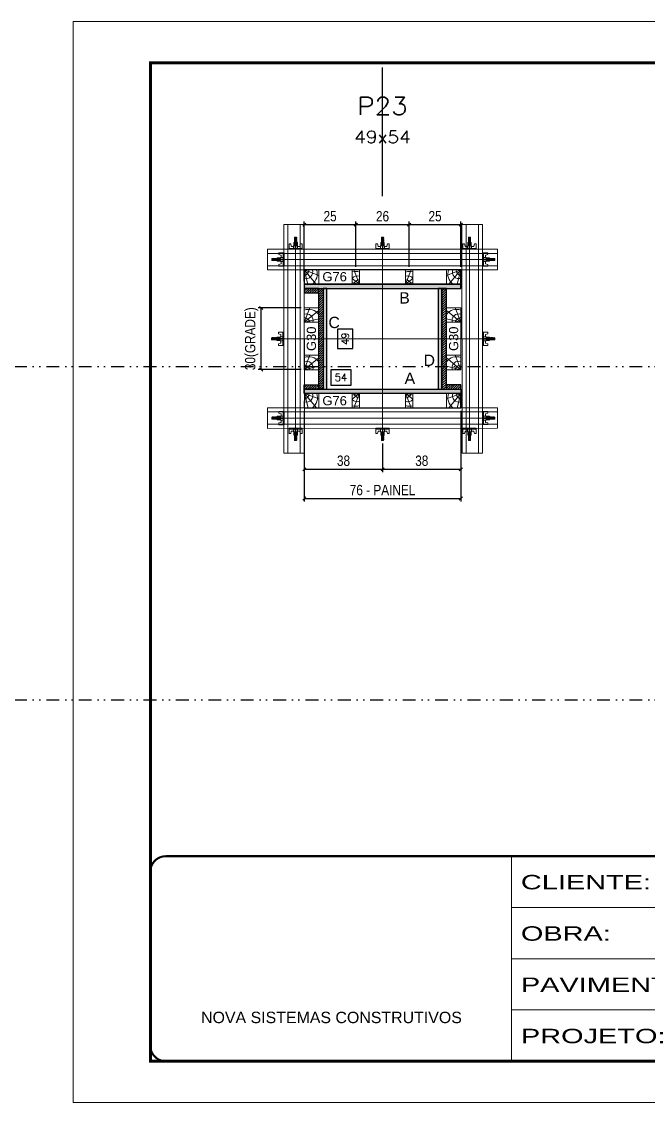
# Model space of a CAD drawing. Extents: x 13770 to 23315, y 867 to 16997.
# Drawn here: x 17519 to 18128, y 8907 to 9957 of the extents above; entities that cross this region are included whole.
import ezdxf
from ezdxf.enums import TextEntityAlignment as Align

# ---------------------------------------------------------------- set-up
doc = ezdxf.new("R2010")
doc.units = 0
for name, pattern in [('CONTINUO', [0]), ('DASHED', [0.75, 0.5, -0.25]), ('DIVIDE2', [0.625, 0.25, -0.125, 0, -0.125, 0, -0.125]), ('HIDDEN', [0.375, 0.25, -0.125])]:
    doc.linetypes.add(name, pattern=pattern)
for name, color, linetype in [('CHAPA', 1, 'Continuous'), ('COTA', 241, 'Continuous'), ('MEIO_PONT', 93, 'Continuous'), ('Nível', 160, 'Continuous'), ('SARRAFO', 251, 'Continuous'), ('Texto de Titulo', 7, 'Continuous'), ('Texto Qtd Sarr', 242, 'Continuous'), ('TEXTO_GERAL', 7, 'Continuous')]:
    doc.layers.add(name, color=color, linetype=linetype)
for name, color, linetype, lineweight in [('Folhas', 255, 'Continuous', 9), ('Hachura', 251, 'Continuous', 9), ('Madeira', 126, 'Continuous', 18), ('Perfil Metálico', 224, 'Continuous', 18), ('SARRAFO DE PRESSAO', 251, 'DASHED', 9), ('Texto Seção', 7, 'Continuous', 15)]:
    doc.layers.add(name, color=color, linetype=linetype, lineweight=lineweight)
doc.styles.add('ARIAL', font='arial.ttf')
doc.styles.add('COTA TECNICA 2X', font='techl___.ttf', dxfattribs={"height": 10})
doc.styles.add('ROMANS', font='romans.shx')
doc.styles.add('SANSSERIF', font='sas_____.pfb')
doc.styles.add('Tecnologia', font='')
doc.styles.get('Tecnologia').set_extended_font_data('Forgotten Futurist')
doc.dimstyles.new('SECAO PILAR', dxfattribs={"dimtxt": 10, "dimasz": 3, "dimexe": 3, "dimexo": 3, "dimgap": 3, "dimtad": 1, "dimdec": 1, "dimlfac": 0.5, "dimzin": 12, "dimdsep": 46, "dimtxsty": 'COTA TECNICA 2X', "dimblk1": 'OBLIQUE', "dimblk2": 'OBLIQUE', "dimsah": 1, "dimcen": 0.9, "dimclrd": 256, "dimclre": 256, "dimclrt": 256, "dimadec": 1, "dimazin": 3, "dimtfac": 1, "dimtdec": 1, "dimtmove": 0, "dimatfit": 3, "dimfxl": 1, "dimtolj": 1, "dimtzin": 12, "dimarcsym": 0})
doc.dimstyles.new('SECÇÃO 2', dxfattribs={"dimtxt": 7, "dimasz": 6, "dimexe": 0.18, "dimexo": 2, "dimgap": -4, "dimtad": 3, "dimdec": 1, "dimlfac": 0.5, "dimzin": 12, "dimdsep": 46, "dimtxsty": 'ROMANS', "dimblk": 'ARCHTICK', "dimcen": 0.09, "dimse1": 1, "dimse2": 1, "dimsd1": 1, "dimsd2": 1, "dimclrd": 180, "dimclre": 5, "dimclrt": 1, "dimadec": 0, "dimazin": 3, "dimtfac": 1, "dimtdec": 1, "dimtofl": 0, "dimtmove": 0, "dimatfit": 3, "dimldrblk": 'ARCHTICK', "dimfxl": 1, "dimtolj": 1, "dimtzin": 0, "dimarcsym": 0})

# ---------------------------------------------------------------- blocks, each defined once
blk = doc.blocks.new('9999999999')
at = {"color": 30, "linetype": 'CONTINUO'}
for p, q in [((98564.6, 34230.2), (98564.6, 34429.4)), ((98564.6, 34379.6), (99584, 34379.6)), ((98564.6, 34329.8), (99488, 34329.8)), ((99584, 34329.8), (99488, 34329.8)), ((99488, 34329.8), (99488, 34230.2)), ((98564.6, 34280), (99488, 34280))]:
    blk.add_line(p, q, dxfattribs=at)
at = {"color": 30, "linetype": 'CONTINUO', "const_width": 2}
blk.add_lwpolyline([(99584, 34230.2), (99584, 34414.4, 0.414214), (99569, 34429.4), (98229, 34429.4, 0.414214), (98214, 34414.4), (98214, 34245.2, 0.414214), (98229, 34230.2), (99584, 34230.2)], format="xyb", dxfattribs=at)
at = {"layer": 'Folhas'}
blk.add_lwpolyline([(98139, 34190.2), (99624, 34190.2), (99624, 35240.2), (98139, 35240.2)], close=True, dxfattribs=at)
at = {"layer": 'Folhas', "color": 30, "const_width": 3}
blk.add_lwpolyline([(98214, 34230.2), (99584, 34230.2), (99584, 35200.2), (98214, 35200.2)], close=True, dxfattribs=at)
at = {"color": 7, "linetype": 'Continuous', "ltscale": 5, "style": 'ARIAL'}
for s, height, p in [('SCHWARTZ', 15.48, (98837.7, 34393.1)), ('GWT', 15.48, (98837.7, 34343.3)), ('6°PAVIMENTO', 15.483, (98837.7, 34293.5)), ('NOVA SISTEMAS CONSTRUTIVOS', 11.059, (98263.2, 34267.2)), ('PILARES', 15.48, (98837.7, 34243.7))]:
    blk.add_text(s, height=height, dxfattribs=at).set_placement(p)
at = {"layer": 'Folhas', "color": 7, "style": 'Tecnologia', "width": 1.5}
for s, p in [('CLIENTE:', (98573.7, 34397.2)), ('OBRA:', (98573.7, 34347.3)), ('PAVIMENTO:', (98573.7, 34297.5)), ('PROJETO:', (98573.7, 34247.7))]:
    blk.add_text(s, height=14, dxfattribs=at).set_placement(p)
blk = doc.blocks.new('titulo1')
at = {"layer": 'Defpoints', "color": 252, "linetype": 'HIDDEN', "ltscale": 2}
blk.add_line((0, 0), (0, 125), dxfattribs=at)
at = {"layer": 'Defpoints', "style": 'ROMANS', "oblique": 15}
blk.add_attdef('FOLHA', text='', height=10, dxfattribs=at).set_placement((0, 15.6), align=Align.MIDDLE_CENTER)
at = {"layer": 'Texto Qtd Sarr', "color": 3, "style": 'ROMANS', "oblique": 15}
for tag, height, p in [('TITULO', 17, (0, 71.4)), ('SEÇÃO', 12, (0, 41.5))]:
    blk.add_attdef(tag, text='', height=height, dxfattribs=at).set_placement(p, align=Align.MIDDLE_CENTER)
blk = doc.blocks.new('*D631')
at = {"layer": 'COTA', "color": 180, "lineweight": -2, "transparency": 16777216}
for p, q in [((17841.1, 9658.4), (17826.1, 9658.4)), ((17826.1, 9658.4), (17826.1, 9639.4)), ((17841.1, 9639.4), (17841.1, 9658.4)), ((17826.1, 9639.4), (17841.1, 9639.4))]:
    blk.add_line(p, q, dxfattribs=at)
at = {"layer": 'Defpoints', "color": 0, "transparency": 16777216}
for p in [(17843.2, 9697.9), (17843.2, 9599.9), (17845.1, 9599.9)]:
    blk.add_point(p, dxfattribs=at)
at = {"layer": 'COTA', "color": 1, "transparency": 16777216, "insert": (17833.6, 9648.9), "char_height": 7, "attachment_point": 5, "rotation": 90, "style": 'ROMANS'}
blk.add_mtext('\\A1;49', dxfattribs=at)
blk = doc.blocks.new('_ArchTick')
at = {"color": 0, "linetype": 'ByBlock', "const_width": 0.15}
blk.add_lwpolyline([(-0.5, -0.5), (0.5, 0.5)], dxfattribs=at)
blk = doc.blocks.new('*D632')
at = {"layer": 'COTA', "color": 180, "lineweight": -2, "transparency": 16777216}
for p, q in [((17839.3, 9618.9), (17819.6, 9618.9)), ((17819.6, 9618.9), (17819.6, 9603.9)), ((17839.3, 9603.9), (17839.3, 9618.9)), ((17819.6, 9603.9), (17839.3, 9603.9))]:
    blk.add_line(p, q, dxfattribs=at)
at = {"layer": 'Defpoints', "color": 0, "transparency": 16777216}
for p in [(17815.9, 9599.9), (17923.9, 9599.9), (17923.9, 9599.9)]:
    blk.add_point(p, dxfattribs=at)
at = {"layer": 'COTA', "color": 1, "transparency": 16777216, "insert": (17829.5, 9611.4), "char_height": 7, "attachment_point": 5, "style": 'ROMANS'}
blk.add_mtext('\\A1;54', dxfattribs=at)
blk = doc.blocks.new('_Oblique')
at = {"color": 0, "linetype": 'ByBlock', "lineweight": -2}
blk.add_line((-0.5, -0.5), (0.5, 0.5), dxfattribs=at)
blk = doc.blocks.new('*D633')
at = {"layer": 'COTA', "lineweight": -2, "transparency": 16777216}
for p, q in [((17793.9, 9578.9), (17793.9, 9490.8)), ((17945.9, 9579), (17945.9, 9490.8)), ((17793.9, 9493.8), (17945.9, 9493.8))]:
    blk.add_line(p, q, dxfattribs=at)
at = {"layer": 'Defpoints', "color": 0, "transparency": 16777216}
for p in [(17793.9, 9581.9), (17945.9, 9582), (17945.9, 9493.8)]:
    blk.add_point(p, dxfattribs=at)
at = {"layer": 'COTA', "lineweight": -2, "transparency": 16777216, "xscale": 3, "yscale": 3, "zscale": 3, "rotation": 180}
blk.add_blockref('_Oblique', (17793.9, 9493.8), dxfattribs=at)
at = {"layer": 'COTA', "lineweight": -2, "transparency": 16777216, "xscale": 3, "yscale": 3, "zscale": 3}
blk.add_blockref('_Oblique', (17945.9, 9493.8), dxfattribs=at)
at = {"layer": 'COTA', "transparency": 16777216, "insert": (17869.9, 9501.9), "char_height": 10, "attachment_point": 5, "style": 'COTA TECNICA 2X'}
blk.add_mtext('\\A1;76 - PAINEL', dxfattribs=at)
blk = doc.blocks.new('*D634')
at = {"layer": 'COTA', "lineweight": -2, "transparency": 16777216}
for p, q in [((17790.9, 9678.9), (17749.1, 9678.9)), ((17752.1, 9619), (17752.1, 9678.9)), ((17791, 9619), (17749.1, 9619))]:
    blk.add_line(p, q, dxfattribs=at)
at = {"layer": 'Defpoints', "color": 0, "transparency": 16777216}
for p in [(17752.1, 9678.9), (17793.9, 9678.9), (17794, 9619)]:
    blk.add_point(p, dxfattribs=at)
at = {"layer": 'COTA', "lineweight": -2, "transparency": 16777216, "xscale": 3, "yscale": 3, "zscale": 3}
for p, rotation in [((17752.1, 9678.9), 90), ((17752.1, 9619), 270)]:
    blk.add_blockref('_Oblique', p, dxfattribs=dict(at, rotation=rotation))
at = {"layer": 'COTA', "transparency": 16777216, "insert": (17742.9, 9649), "char_height": 10, "attachment_point": 5, "rotation": 90, "style": 'COTA TECNICA 2X'}
blk.add_mtext('\\A1;30(GRADE)', dxfattribs=at)
blk = doc.blocks.new('*D635')
at = {"layer": 'COTA', "lineweight": -2, "transparency": 16777216}
for p, q in [((17793.9, 9578.9), (17793.9, 9519.2)), ((17870, 9547.1), (17870, 9519.2)), ((17793.9, 9522.2), (17870, 9522.2))]:
    blk.add_line(p, q, dxfattribs=at)
at = {"layer": 'Defpoints', "color": 0, "transparency": 16777216}
for p in [(17793.9, 9581.9), (17870, 9550.1), (17870, 9522.2)]:
    blk.add_point(p, dxfattribs=at)
at = {"layer": 'COTA', "lineweight": -2, "transparency": 16777216, "xscale": 3, "yscale": 3, "zscale": 3, "rotation": 180}
blk.add_blockref('_Oblique', (17793.9, 9522.2), dxfattribs=at)
at = {"layer": 'COTA', "lineweight": -2, "transparency": 16777216, "xscale": 3, "yscale": 3, "zscale": 3}
blk.add_blockref('_Oblique', (17870, 9522.2), dxfattribs=at)
at = {"layer": 'COTA', "transparency": 16777216, "insert": (17832, 9530.4), "char_height": 10, "attachment_point": 5, "style": 'COTA TECNICA 2X'}
blk.add_mtext('\\A1;38', dxfattribs=at)
blk = doc.blocks.new('*D636')
at = {"layer": 'COTA', "lineweight": -2, "transparency": 16777216}
for p, q in [((17945.9, 9578.9), (17945.9, 9519.2)), ((17870, 9547.1), (17870, 9519.2)), ((17870, 9522.2), (17945.9, 9522.2))]:
    blk.add_line(p, q, dxfattribs=at)
at = {"layer": 'Defpoints', "color": 0, "transparency": 16777216}
for p in [(17945.9, 9581.9), (17870, 9550.1), (17945.9, 9522.2)]:
    blk.add_point(p, dxfattribs=at)
at = {"layer": 'COTA', "lineweight": -2, "transparency": 16777216, "xscale": 3, "yscale": 3, "zscale": 3, "rotation": 180}
blk.add_blockref('_Oblique', (17870, 9522.2), dxfattribs=at)
at = {"layer": 'COTA', "lineweight": -2, "transparency": 16777216, "xscale": 3, "yscale": 3, "zscale": 3}
blk.add_blockref('_Oblique', (17945.9, 9522.2), dxfattribs=at)
at = {"layer": 'COTA', "transparency": 16777216, "insert": (17908, 9530.4), "char_height": 10, "attachment_point": 5, "style": 'COTA TECNICA 2X'}
blk.add_mtext('\\A1;38', dxfattribs=at)
blk = doc.blocks.new('PONTALETE')
at = {"layer": 'Madeira'}
for q in [(2.71, 7), (7, 5.76), (7, 1.74)]:
    blk.add_line((0, 0), q, dxfattribs=at)
blk.add_lwpolyline([(0, 0), (7, 0), (7, 7), (0, 7)], close=True, dxfattribs=at)
for centre, radius, start, end in [((2.04, 0.06), 6.23, 37.2818, 109.0913), ((1.09, 0.9), 3.19, 343.603, 109.9847), ((-0.21, -0.78), 3.09, 14.6322, 86.0383)]:
    blk.add_arc(centre, radius, start, end, dxfattribs=at)
blk = doc.blocks.new('*D637')
at = {"layer": 'COTA', "lineweight": -2, "transparency": 16777216}
for p, q in [((17793.9, 9704.9), (17793.9, 9762.8)), ((17793.9, 9759.8), (17844, 9759.8)), ((17844, 9718.9), (17844, 9762.8))]:
    blk.add_line(p, q, dxfattribs=at)
at = {"layer": 'Defpoints', "color": 0, "transparency": 16777216}
for p in [(17844, 9759.8), (17844, 9715.9), (17793.9, 9701.9)]:
    blk.add_point(p, dxfattribs=at)
at = {"layer": 'COTA', "lineweight": -2, "transparency": 16777216, "xscale": 3, "yscale": 3, "zscale": 3, "rotation": 180}
blk.add_blockref('_Oblique', (17793.9, 9759.8), dxfattribs=at)
at = {"layer": 'COTA', "lineweight": -2, "transparency": 16777216, "xscale": 3, "yscale": 3, "zscale": 3}
blk.add_blockref('_Oblique', (17844, 9759.8), dxfattribs=at)
at = {"layer": 'COTA', "transparency": 16777216, "insert": (17819, 9768), "char_height": 10, "attachment_point": 5, "style": 'COTA TECNICA 2X'}
blk.add_mtext('\\A1;25', dxfattribs=at)
blk = doc.blocks.new('MEIO PONTALETE')
at = {"layer": 'Madeira'}
for q in [(2.71, 7), (3.5, 2.88), (3.5, 0.87)]:
    blk.add_line((0, 0), q, dxfattribs=at)
blk.add_lwpolyline([(0, 0), (3.5, 0), (3.5, 7), (0, 7)], close=True, dxfattribs=at)
for centre, radius, start, end in [((2.04, 0.06), 6.23, 76.4499, 109.0913), ((1.09, 0.9), 3.19, 40.9063, 109.9847), ((-0.21, -0.78), 3.09, 14.6322, 86.0383)]:
    blk.add_arc(centre, radius, start, end, dxfattribs=at)
blk = doc.blocks.new('C')
at = {"layer": 'Hachura', "color": 0}
for p, q in [((0, 3.22), (0, -3.22)), ((0.45, 3.22), (0, 3.22)), ((0.46, 3.16), (0, 3.16)), ((0.46, 3.05), (0, 3.05)), ((0.46, 2.88), (0, 2.88)), ((0, 2.75), (0, -1.16)), ((0.46, 2.65), (0, 2.65)), ((0.46, 2.23), (0, 2.23)), ((0.46, 1.51), (0, 1.51)), ((0.39, 0.49), (0.17, 0.49)), ((0.45, -3.23), (0.45, 3.22)), ((0.45, 3.22), (2.58, 3.22)), ((1.74, 0.97), (0.45, 0.97)), ((1.45, 0.1), (0.45, 0.1)), ((1.35, 1.94), (1.35, 0.96)), ((2.58, 2.39), (1.47, 2.09)), ((1.74, -0.97), (1.74, 0.97)), ((1.74, 0.97), (1.74, 0.84)), ((1.74, 0.97), (1.74, 0.84)), ((1.74, 0.84), (3.35, 0.84)), ((3.35, 0.45), (1.74, 0.45)), ((2.58, 3.22), (2.58, 2.39)), ((3.32, 0.84), (3.32, -0.84)), ((3.35, 0.84), (3.35, -0.84)), ((3.68, 0.45), (3.35, 0.45)), ((3.84, -0.52), (3.35, 0.45)), ((3.35, 0.06), (3.67, -0.57)), ((3.68, 0.45), (4.16, -0.52)), ((3.72, 0.5), (4.25, -0.57)), ((4.37, -0.55), (3.83, 0.53)), ((4.15, 0.45), (3.93, 0.45)), ((4.42, -0.52), (3.93, 0.45)), ((4.15, 0.45), (4.26, 0.45)), ((4.26, 0.45), (4.74, -0.52)), ((4.3, 0.5), (4.83, -0.57)), ((4.95, -0.55), (4.41, 0.53)), ((4.51, 0.45), (4.84, 0.45)), ((5, -0.52), (4.51, 0.45)), ((4.84, 0.45), (5.32, -0.52)), ((4.88, 0.5), (5.41, -0.57)), ((5.53, -0.55), (4.99, 0.53)), ((5.58, -0.52), (5.09, 0.45)), ((5.42, 0.45), (5.09, 0.45)), ((5.58, -0.52), (5.09, 0.45)), ((5.42, 0.45), (5.74, -0.19)), ((5.46, 0.5), (5.74, -0.07)), ((5.74, 0.19), (5.57, 0.53)), ((5.74, 0.32), (5.68, 0.45)), ((5.68, 0.45), (5.74, 0.45)), ((5.74, 0.45), (5.9, 0.29)), ((5.74, 0.45), (5.74, -0.52)), ((5.9, -0.36), (5.9, 0.29)), ((0.45, 0), (0, 0)), ((0.46, -1.52), (0, -1.52)), ((0.46, -2.23), (0, -2.23)), ((0.46, -2.65), (0, -2.65)), ((0.46, -2.88), (0, -2.88)), ((0.46, -3.05), (0, -3.05)), ((0.46, -3.16), (0, -3.16)), ((0, -3.22), (2.57, -3.22)), ((0.08, -0.48), (0.29, -0.48)), ((0.29, -0.48), (0.4, -0.48)), ((0.45, 0), (0.45, -0.97)), ((0.45, -0.16), (1.45, -0.16)), ((0.45, -0.65), (0.45, -0.32)), ((0.45, -3.23), (0.45, -0.65)), ((0.45, -0.97), (1.74, -0.97)), ((1.35, -1.94), (1.35, -0.97)), ((2.58, -2.39), (1.47, -2.1)), ((3.35, -0.32), (1.74, -0.32)), ((3.35, -0.84), (1.74, -0.84)), ((2.58, -3.23), (2.58, -2.39)), ((3.35, -0.07), (3.58, -0.52)), ((3.35, -0.52), (3.58, -0.52)), ((3.84, -0.52), (4.16, -0.52)), ((4.42, -0.52), (4.74, -0.52)), ((4.63, -0.52), (4.74, -0.52)), ((5, -0.52), (5.32, -0.52)), ((5.58, -0.52), (5.74, -0.52)), ((5.74, -0.52), (5.9, -0.36)), ((5.74, -0.52), (5.74, -0.52))]:
    blk.add_line(p, q, dxfattribs=at)
for centre, radius, start, end in [((1.52, 1.94), 0.161, 104.7436, 180), ((1.44, -0.03), 0.129, 272.695, 87.305), ((3.81, 0.39), 0.143, 25.5688, 154.4312), ((4.39, 0.39), 0.143, 25.5688, 154.4312), ((4.97, 0.39), 0.143, 25.5688, 154.4312), ((5.55, 0.39), 0.143, 25.5688, 154.4312), ((0.17, -0.37), 0.174, 221.744, 317.8592), ((1.52, -1.94), 0.161, 180, 255.2564), ((3.71, -0.4), 0.174, 222.1408, 318.256), ((4.29, -0.4), 0.174, 222.1408, 318.256), ((4.87, -0.4), 0.174, 222.1408, 318.256), ((5.45, -0.4), 0.174, 222.1408, 318.256), ((5.61, -0.4), 0.174, 317.8592, 318.256)]:
    blk.add_arc(centre, radius, start, end, dxfattribs=at)
blk = doc.blocks.new('*D638')
at = {"layer": 'COTA', "lineweight": -2, "transparency": 16777216}
for p, q in [((17843.9, 9718.9), (17843.9, 9762.8)), ((17843.9, 9759.8), (17895.8, 9759.8)), ((17895.8, 9718.9), (17895.8, 9762.8))]:
    blk.add_line(p, q, dxfattribs=at)
at = {"layer": 'Defpoints', "color": 0, "transparency": 16777216}
for p in [(17895.8, 9759.8), (17843.9, 9715.9), (17895.8, 9715.9)]:
    blk.add_point(p, dxfattribs=at)
at = {"layer": 'COTA', "lineweight": -2, "transparency": 16777216, "xscale": 3, "yscale": 3, "zscale": 3, "rotation": 180}
blk.add_blockref('_Oblique', (17843.9, 9759.8), dxfattribs=at)
at = {"layer": 'COTA', "lineweight": -2, "transparency": 16777216, "xscale": 3, "yscale": 3, "zscale": 3}
blk.add_blockref('_Oblique', (17895.8, 9759.8), dxfattribs=at)
at = {"layer": 'COTA', "transparency": 16777216, "insert": (17869.9, 9767.9), "char_height": 10, "attachment_point": 5, "style": 'COTA TECNICA 2X'}
blk.add_mtext('\\A1;26', dxfattribs=at)
blk = doc.blocks.new('*D639')
at = {"layer": 'COTA', "lineweight": -2, "transparency": 16777216}
for p, q in [((17895.8, 9718.9), (17895.8, 9762.8)), ((17895.8, 9759.8), (17945.9, 9759.8)), ((17945.9, 9718.9), (17945.9, 9762.8))]:
    blk.add_line(p, q, dxfattribs=at)
at = {"layer": 'Defpoints', "color": 0, "transparency": 16777216}
for p in [(17945.9, 9759.8), (17895.8, 9715.9), (17945.9, 9715.9)]:
    blk.add_point(p, dxfattribs=at)
at = {"layer": 'COTA', "lineweight": -2, "transparency": 16777216, "xscale": 3, "yscale": 3, "zscale": 3, "rotation": 180}
blk.add_blockref('_Oblique', (17895.8, 9759.8), dxfattribs=at)
at = {"layer": 'COTA', "lineweight": -2, "transparency": 16777216, "xscale": 3, "yscale": 3, "zscale": 3}
blk.add_blockref('_Oblique', (17945.9, 9759.8), dxfattribs=at)
at = {"layer": 'COTA', "transparency": 16777216, "insert": (17920.9, 9768), "char_height": 10, "attachment_point": 5, "style": 'COTA TECNICA 2X'}
blk.add_mtext('\\A1;25', dxfattribs=at)

msp = doc.modelspace()

# ---------------------------------------------------------------- hatches: boundary and pattern name
at = {"layer": 'Hachura'}
h = msp.add_hatch(color=256, dxfattribs=at)
h.dxf.hatch_style = 1
h.paths.add_polyline_path([(17945.92, 9697.92), (17945.92, 9701.92), (17793.92, 9701.92), (17793.92, 9697.92)])
h = msp.add_hatch(dxfattribs=at)
h.set_pattern_fill('ANSI31', color=256, scale=0.5, angle=180, style=0)
h.set_pattern_definition([(225, (8669.973, -13231.4891), (1.12253202, -1.12253202), [])])
h.paths.add_polyline_path([(17807.92, 9697.92), (17807.92, 9693.52), (17793.92, 9693.52), (17793.92, 9697.92)])
h = msp.add_hatch(dxfattribs=at)
h.set_pattern_fill('ANSI31', color=256, scale=0.5, angle=180, style=0)
h.set_pattern_definition([(225, (8669.973, -13275.4891), (1.12253202, -1.12253202), [])])
h.paths.add_polyline_path([(17807.92, 9599.92), (17812.32, 9599.92), (17812.32, 9697.92), (17807.92, 9697.92)])
h = msp.add_hatch(color=256, dxfattribs=at)
h.dxf.hatch_style = 1
h.paths.add_polyline_path([(17812.32, 9599.92), (17815.92, 9599.92), (17815.92, 9697.92), (17812.32, 9697.92)])
h = msp.add_hatch(color=256, dxfattribs=at)
h.dxf.hatch_style = 1
h.paths.add_polyline_path([(17923.92, 9599.92), (17927.52, 9599.92), (17927.52, 9697.92), (17923.92, 9697.92)])
h = msp.add_hatch(dxfattribs=at)
h.set_pattern_fill('ANSI31', color=256, scale=0.5, angle=180, style=0)
h.set_pattern_definition([(225, (8442.973, -13275.4891), (1.12253202, -1.12253202), [])])
h.paths.add_polyline_path([(17931.92, 9599.92), (17927.52, 9599.92), (17927.52, 9697.92), (17931.92, 9697.92)])
h = msp.add_hatch(dxfattribs=at)
h.set_pattern_fill('ANSI31', color=256, scale=0.5, angle=180, style=0)
h.set_pattern_definition([(225, (8669.973, -13291.4891), (1.12253202, -1.12253202), [])])
h.paths.add_polyline_path([(17807.92, 9599.92), (17807.92, 9604.32), (17793.92, 9604.32), (17793.92, 9599.92)])
h = msp.add_hatch(color=256, dxfattribs=at)
h.dxf.hatch_style = 1
h.paths.add_polyline_path([(17945.92, 9599.92), (17945.92, 9595.92), (17793.92, 9595.92), (17793.92, 9599.92)])
h = msp.add_hatch(dxfattribs=at)
h.set_pattern_fill('ANSI31', color=256, scale=0.5, angle=180, style=0)
h.set_pattern_definition([(225, (8442.973, -13291.4891), (1.12253202, -1.12253202), [])])
h.paths.add_polyline_path([(17931.92, 9599.92), (17931.92, 9604.32), (17945.92, 9604.32), (17945.92, 9599.92)])

# ---------------------------------------------------------------- linework, layer by layer
for points in [[(17945.92, 9701.92), (17945.92, 9715.92), (17793.92, 9715.87), (17793.92, 9701.92)], [(17945.92, 9581.92), (17945.92, 9595.92), (17794.2, 9595.87), (17793.92, 9581.92)]]:
    msp.add_lwpolyline(points, close=True)
at = {"layer": 'CHAPA'}
for points in [[(17945.92, 9697.92), (17945.92, 9701.92), (17793.92, 9701.92), (17793.92, 9697.92)], [(17812.32, 9599.92), (17815.92, 9599.92), (17815.92, 9697.92), (17812.32, 9697.92)], [(17923.92, 9599.92), (17927.52, 9599.92), (17927.52, 9697.92), (17923.92, 9697.92)], [(17945.92, 9599.92), (17945.92, 9595.92), (17793.92, 9595.92), (17793.92, 9599.92)]]:
    msp.add_lwpolyline(points, close=True, dxfattribs=at)
at = {"layer": 'Hachura'}
for p, q in [((17785.54, 9551.15), (17785.54, 9742.89)), ((17869.93, 9551.15), (17869.93, 9742.89)), ((17954.31, 9551.15), (17954.31, 9742.89)), ((17763.44, 9725.92), (17974.08, 9725.91)), ((17763.14, 9648.92), (17974.08, 9648.91)), ((17763.44, 9571.92), (17974.08, 9571.93))]:
    msp.add_line(p, q, dxfattribs=at)
at = {"layer": 'Madeira'}
for points in [[(17793.92, 9618.92), (17807.92, 9618.92), (17807.92, 9678.92), (17793.92, 9678.92)], [(17945.92, 9618.92), (17931.92, 9618.92), (17931.92, 9678.92), (17945.92, 9678.92)]]:
    msp.add_lwpolyline(points, close=True, dxfattribs=at)
at = {"layer": 'MEIO_PONT'}
msp.add_lwpolyline([(17945.92, 9595.92), (17945.92, 9581.92), (17945.92, 9581.92), (17945.92, 9595.92)], close=True, dxfattribs=at)
at = {"layer": 'Nível', "color": 4, "linetype": 'DIVIDE2', "ltscale": 50}
for p, q in [((13769.54, 9622.15), (21112.79, 9622.15)), ((13769.54, 9298.15), (21112.79, 9298.15))]:
    msp.add_line(p, q, dxfattribs=at)
at = {"layer": 'Perfil Metálico'}
for p, q in [((17777.98, 9759.96), (17777.98, 9537.86)), ((17789.98, 9759.96), (17789.98, 9537.86)), ((17951.09, 9759.96), (17951.09, 9537.86)), ((17963.09, 9759.96), (17963.09, 9537.86)), ((17981.64, 9731.86), (17758.21, 9731.86)), ((17981.64, 9719.86), (17758.21, 9719.86)), ((17981.64, 9577.92), (17758.21, 9577.92)), ((17981.64, 9565.92), (17758.21, 9565.92))]:
    msp.add_line(p, q, dxfattribs=at)
for points in [[(17793.92, 9759.96), (17773.92, 9759.96), (17773.98, 9537.86), (17793.98, 9537.86)], [(17967.03, 9759.96), (17947.03, 9759.96), (17947.09, 9537.86), (17967.09, 9537.86)], [(17981.64, 9715.92), (17981.64, 9735.92), (17758.21, 9735.86), (17758.21, 9715.86)], [(17758.21, 9581.92), (17758.21, 9561.92), (17981.64, 9561.98), (17981.64, 9581.98)]]:
    msp.add_lwpolyline(points, close=True, dxfattribs=at)
at = {"layer": 'SARRAFO'}
for points in [[(17793.92, 9693.52), (17807.92, 9693.52), (17807.92, 9697.92), (17793.92, 9697.92)], [(17793.92, 9693.52), (17807.92, 9693.52), (17807.92, 9697.92), (17793.92, 9697.92)], [(17812.32, 9697.92), (17812.32, 9599.92), (17807.92, 9599.92), (17807.92, 9697.92)], [(17812.32, 9697.92), (17812.32, 9599.92), (17807.92, 9599.92), (17807.92, 9697.92)], [(17927.52, 9697.92), (17927.52, 9599.92), (17931.92, 9599.92), (17931.92, 9697.92)], [(17927.52, 9697.92), (17927.52, 9599.92), (17931.92, 9599.92), (17931.92, 9697.92)], [(17793.92, 9604.32), (17807.92, 9604.32), (17807.92, 9599.92), (17793.92, 9599.92)], [(17793.92, 9604.32), (17807.92, 9604.32), (17807.92, 9599.92), (17793.92, 9599.92)], [(17945.92, 9604.32), (17931.92, 9604.32), (17931.92, 9599.92), (17945.92, 9599.92)], [(17945.92, 9604.32), (17931.92, 9604.32), (17931.92, 9599.92), (17945.92, 9599.92)]]:
    msp.add_lwpolyline(points, close=True, dxfattribs=at)

# ---------------------------------------------------------------- block references
at = {"layer": 'Hachura', "linetype": 'Continuous', "yscale": 2, "zscale": 2}
for p, xscale, rotation in [((17785.55, 9735.89), -2, 270), ((17869.92, 9735.89), 2, 90.00000000000001), ((17954.3, 9735.89), 2, 90.00000000000001), ((17774.24, 9725.92), 2, 180), ((17967.08, 9725.9), -2, 180), ((17773.94, 9648.92), 2, 180), ((17967.08, 9648.9), -2, 180), ((17785.54, 9561.95), 2, 270), ((17869.93, 9561.95), -2, 90), ((17954.31, 9561.95), -2, 90)]:
    msp.add_blockref('C', p, dxfattribs=dict(at, xscale=xscale, rotation=rotation))
for p, xscale in [((17774.24, 9571.92), -2), ((17967.08, 9571.94), 2)]:
    msp.add_blockref('C', p, dxfattribs=dict(at, xscale=xscale))
at = {"layer": 'Madeira', "yscale": 2, "zscale": 2}
for p, xscale in [((17793.92, 9664.92), 2), ((17945.92, 9664.92), -2), ((17793.92, 9618.92), 2), ((17945.92, 9618.92), -2)]:
    msp.add_blockref('PONTALETE', p, dxfattribs=dict(at, xscale=xscale))
at = {"layer": 'MEIO_PONT'}
for name, p, xscale, yscale, zscale, rotation in [('PONTALETE', (17793.92, 9715.87), 2, 2, 2, 270), ('PONTALETE', (17945.92, 9715.92), -2, 2, 2, 90), ('PONTALETE', (17794.2, 9595.87), 2, 2, 2, 270), ('MEIO PONTALETE', (17847.5, 9595.97), 1.999999997962732, 1.999999997962732, 1.999999997962732, 180), ('MEIO PONTALETE', (17892.35, 9595.97), -1.999999997962732, 1.999999997962732, 1.999999997962732, 180), ('PONTALETE', (17945.92, 9595.92), -2, 2, 2, 90)]:
    msp.add_blockref(name, p, dxfattribs=dict(at, xscale=xscale, yscale=yscale, zscale=zscale, rotation=rotation))
at = {"layer": 'MEIO_PONT', "yscale": 1.999999997962732, "zscale": 1.999999997962732}
for p, xscale in [((17847.5, 9701.87), -1.999999997962732), ((17892.35, 9701.87), 1.999999997962732)]:
    msp.add_blockref('MEIO PONTALETE', p, dxfattribs=dict(at, xscale=xscale))
at = {"layer": 'SARRAFO DE PRESSAO', "color": 6, "linetype": 'ByBlock'}
msp.add_blockref('9999999999', (-80569.48, -25283.14), dxfattribs=at)
at = {"layer": 'Texto Seção'}
ref = msp.add_blockref('titulo1', (17869.87, 9787.61), dxfattribs=at)
ref.add_attrib('TITULO', 'P23', dxfattribs={"layer": 'Texto de Titulo', "color": 7, "height": 17, "style": 'ROMANS', "width": 1.1}).set_placement((17869.87, 9875.11), align=Align.MIDDLE_CENTER)
ref.add_attrib('SEÇÃO', '49x54', dxfattribs={"layer": 'Texto de Titulo', "color": 7, "height": 12, "style": 'ROMANS', "width": 1.1}).set_placement((17869.87, 9845.11), align=Align.MIDDLE_CENTER)

# ---------------------------------------------------------------- texts
at = {"layer": 'TEXTO_GERAL', "color": 0, "linetype": 'Continuous', "style": 'SANSSERIF'}
for p in [(17811.53, 9709.21), (17811.53, 9588.75)]:
    msp.add_text('G76', height=9, dxfattribs=at).set_placement(p, align=Align.MIDDLE_LEFT)
at = {"layer": 'TEXTO_GERAL', "style": 'ARIAL'}
for s, p in [('B', (17891.25, 9688.67)), ('C', (17822.94, 9664.81)), ('D', (17915.28, 9628.03)), ('A', (17896.43, 9610.55))]:
    msp.add_text(s, height=11, dxfattribs=at).set_placement(p, align=Align.MIDDLE_CENTER)
at = {"layer": 'TEXTO_GERAL', "color": 0, "linetype": 'Continuous', "style": 'SANSSERIF'}
for p in [(17800.81, 9637.04), (17938.91, 9637.04)]:
    msp.add_text('G30', height=9, rotation=90, dxfattribs=at).set_placement(p, align=Align.MIDDLE_LEFT)

# ---------------------------------------------------------------- dimensions: what is measured, and where the dimension line sits
at = {"layer": 'COTA'}
for base, p1, p2, picture, middle in [((17844, 9759.85), (17793.92, 9701.92), (17844, 9715.87), '*D637', (17818.96, 9767.96)), ((17895.85, 9759.85), (17843.9, 9715.87), (17895.85, 9715.87), '*D638', (17869.87, 9767.95)), ((17945.92, 9759.85), (17895.85, 9715.87), (17945.92, 9715.92), '*D639', (17920.89, 9767.96)), ((17870, 9522.18), (17793.92, 9581.92), (17870, 9550.15), '*D635', (17831.96, 9530.42)), ((17945.92, 9522.18), (17870, 9550.15), (17945.92, 9581.92), '*D636', (17907.96, 9530.42))]:
    dim = msp.add_linear_dim(base=base, p1=p1, p2=p2, dimstyle='SECAO PILAR', dxfattribs=at)
    dim.commit()
    dim.dimension.update_dxf_attribs({"geometry": picture, "text_midpoint": middle})
dim = msp.add_linear_dim(base=(17845.11, 9599.92), p1=(17843.24, 9697.92), p2=(17843.24, 9599.92), angle=270, dimstyle='SECÇÃO 2', dxfattribs=at)
dim.commit()
dim.dimension.update_dxf_attribs({"geometry": '*D631', "text_midpoint": (17833.61, 9648.92)})
dim = msp.add_linear_dim(base=(17752.11, 9678.92), p1=(17793.95, 9619), p2=(17793.92, 9678.92), angle=90, text='<>(GRADE)', dimstyle='SECAO PILAR', dxfattribs=at)
dim.commit()
dim.dimension.update_dxf_attribs({"geometry": '*D634', "text_midpoint": (17752.11, 9648.96), "dimtype": 160})
dim = msp.add_linear_dim(base=(17923.92, 9599.92), p1=(17815.92, 9599.92), p2=(17923.92, 9599.92), dimstyle='SECÇÃO 2', dxfattribs=at)
dim.commit()
dim.dimension.update_dxf_attribs({"geometry": '*D632', "text_midpoint": (17829.48, 9599.92), "dimtype": 160})
dim = msp.add_linear_dim(base=(17945.92, 9493.76), p1=(17793.92, 9581.93), p2=(17945.92, 9581.97), text='<> - PAINEL', dimstyle='SECAO PILAR', dxfattribs=at)
dim.commit()
dim.dimension.update_dxf_attribs({"geometry": '*D633', "text_midpoint": (17869.92, 9501.86)})

doc.saveas('drawing.dxf')
